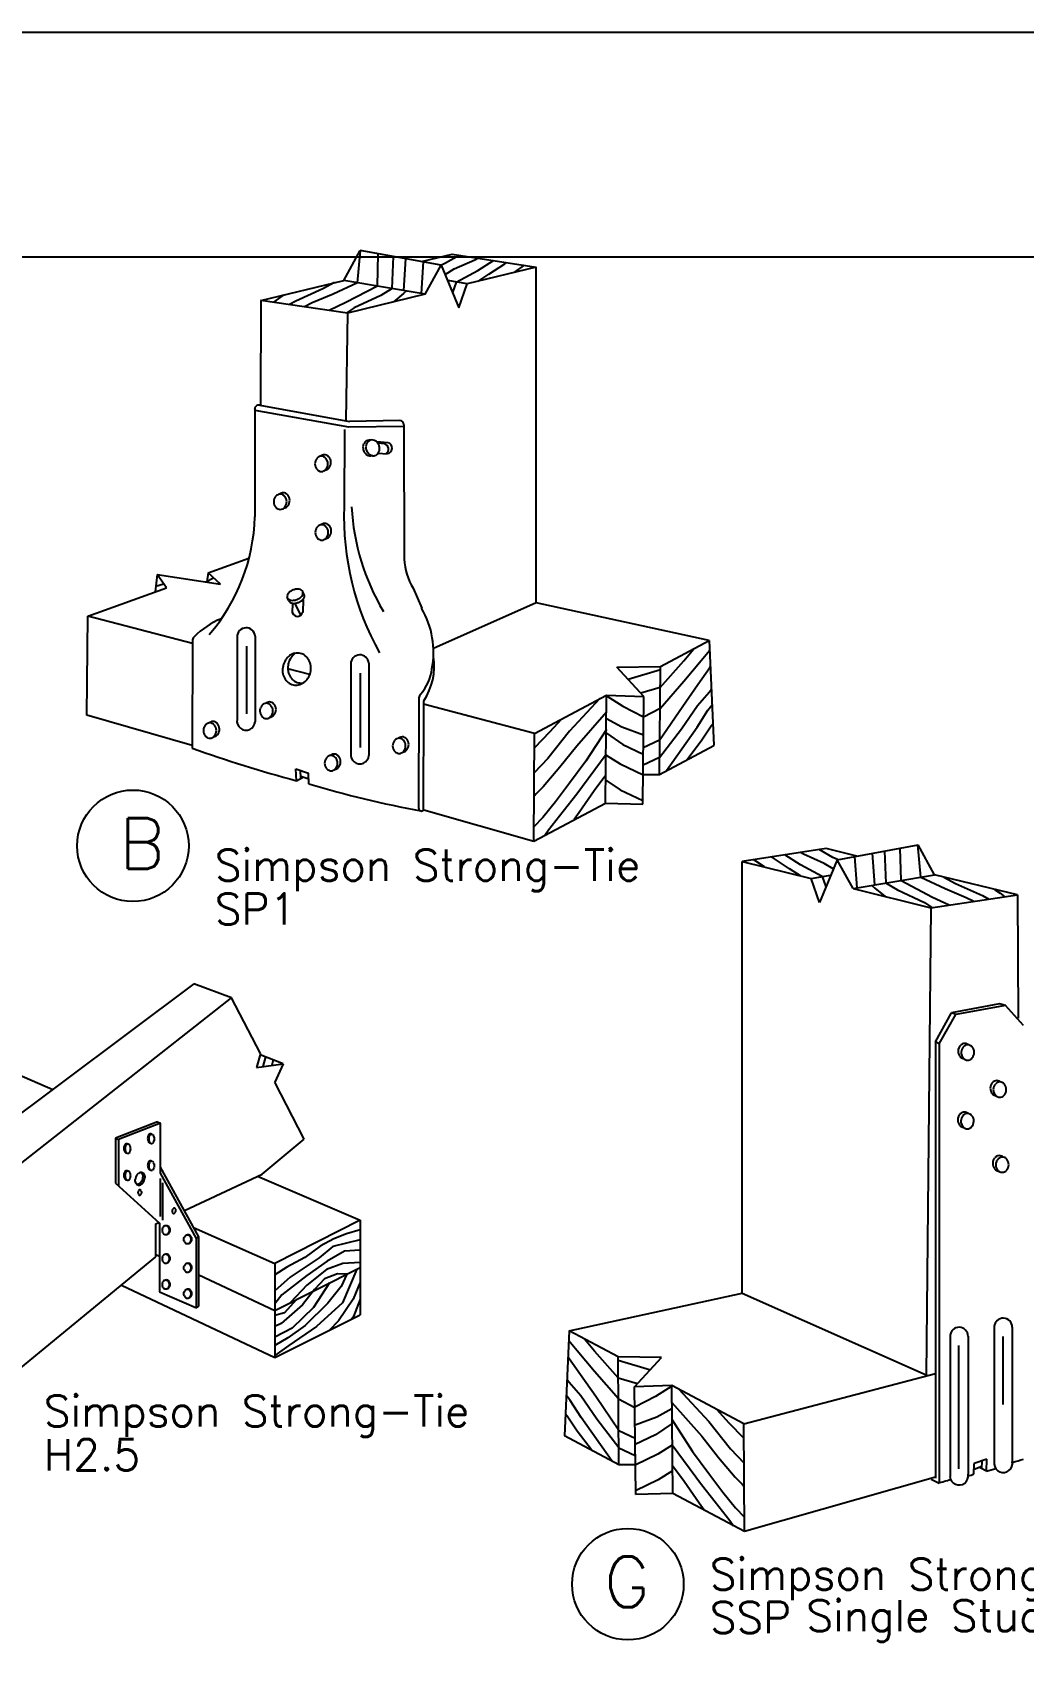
# Model space of a CAD drawing. Header units: inches. Extents: x 683 to 9753, y -6805 to 20230.
# Drawn here: x 6918.6 to 7077.4, y -5780.5 to -5521.4 of the extents above; entities that cross this region are included whole.
import ezdxf

# ---------------------------------------------------------------- set-up
doc = ezdxf.new("R2010")
doc.units = ezdxf.units.IN
doc.header["$LTSCALE"] = 48
doc.header["$MEASUREMENT"] = 0
doc.layers.get('Defpoints').update_dxf_attribs({"color": 251})
for name, color, linetype in [('Dim', 1, 'Continuous'), ('DPIS-BL', 9, 'Continuous'), ('DPIS-TEXT', 7, 'Continuous')]:
    doc.layers.add(name, color=color, linetype=linetype)
doc.styles.add('SIMPLEX', font='simplex.shx', dxfattribs={"oblique": 15, "height": 4})
doc.styles.get("Standard").update_dxf_attribs({"font": 'simplex.shx', "oblique": 15})

# ---------------------------------------------------------------- blocks, each defined once
blk = doc.blocks.new('A$C1BDB07E1')
at = {"color": 6}
for centre in [(-56.8, -44.35), (22.48, -162.56)]:
    blk.add_circle(centre, 8.93, dxfattribs=at)
at = {"layer": 'Dim', "color": 6}
for p, q in [((-23.04, 46.18), (-20.39, 50.96)), ((-7.41, 48.6), (-20.39, 50.96)), ((-10.57, 49.19), (-5.66, 50.37)), ((-5.66, 50.37), (7.8, 48.29)), ((-7.41, 48.6), (-4.58, 41.78)), ((7.8, 48.29), (-3.25, 45.61)), ((7.8, -5.46), (7.8, 48.29)), ((-36.29, 42.96), (-23.04, 46.18)), ((-9.98, 43.97), (-23.04, 46.18)), ((-3.25, 45.61), (-6.37, 46.14)), ((-4.58, 41.78), (-3.25, 45.61)), ((-36.29, 42.96), (-36.38, 26.15)), ((-22.43, 40.92), (-36.29, 42.96)), ((-9.98, 43.97), (-22.43, 40.92)), ((-22.43, 40.92), (-22.69, 23.72)), ((-44.76, -0.65), (-38.21, 1.7)), ((-52.91, -0.93), (-53.25, -3.7)), ((-52.91, -0.93), (-42.77, -2.44)), ((-51.43, -3.06), (-52.91, -0.93)), ((-44.76, -0.65), (-44.95, -2.11)), ((-42.77, -2.44), (-44.76, -0.65)), ((-64.02, -7.59), (-51.43, -3.06)), ((-64.17, -23.44), (-64.02, -7.59)), ((-47.28, -11.97), (-64.02, -7.59)), ((7.8, -5.46), (-8.65, -12.74)), ((35.49, -11.48), (7.8, -5.46)), ((27.68, -15.64), (35.49, -11.48)), ((35.49, -11.48), (36.23, -28.28)), ((20.72, -15.75), (27.68, -15.64)), ((25.02, -20.43), (20.72, -15.75)), ((27.53, -32.91), (27.68, -15.64)), ((7.54, -26.36), (19.08, -20.23)), ((18.92, -37.5), (19.08, -20.23)), ((19.08, -20.23), (25.02, -20.43)), ((24.85, -37.7), (25.02, -20.43)), ((7.54, -26.36), (-10.28, -21.69)), ((-47.3, -28.31), (-64.17, -23.44)), ((7.4, -43.63), (7.54, -26.36)), ((27.53, -32.91), (36.23, -28.28)), ((24.91, -32.95), (27.53, -32.91)), ((-10.2, -38.61), (7.4, -43.63)), ((7.4, -43.63), (18.92, -37.5)), ((18.92, -37.5), (24.85, -37.7)), ((54.23, -44.8), (40.78, -46.88)), ((55.99, -46.57), (53.16, -53.4)), ((59.14, -45.99), (54.23, -44.8)), ((55.99, -46.57), (68.97, -44.21)), ((71.61, -49), (68.97, -44.21)), ((40.78, -115.98), (40.78, -46.88)), ((40.78, -46.88), (51.82, -49.56)), ((51.82, -49.56), (54.95, -49.03)), ((58.56, -51.21), (71.61, -49)), ((84.87, -52.21), (71.61, -49)), ((53.16, -53.4), (51.82, -49.56)), ((58.56, -51.21), (71.01, -54.26)), ((71.01, -54.26), (70.24, -129.02)), ((71.01, -54.26), (84.87, -52.21)), ((84.87, -52.21), (84.98, -71.95)), ((-47.03, -66.47), (-83.71, -93.85)), ((-40.99, -68.68), (-47.03, -66.47)), ((-76.56, -96.65), (-40.99, -68.68)), ((-36.39, -77.62), (-40.99, -68.68)), ((-36.39, -77.62), (-37, -79.83)), ((-37, -79.83), (-32.76, -79.25)), ((-32.76, -79.25), (-36.44, -77.81)), ((-32.76, -79.25), (-34.05, -82.17)), ((-75.39, -80.88), (-69.62, -83.34)), ((-29.36, -91.32), (-34.05, -82.17)), ((-36.12, -96.92), (-29.36, -91.32)), ((-48.56, -102.74), (-36.12, -96.92)), ((-36.85, -97.26), (-20.4, -104.27)), ((-53.14, -104.88), (-52.65, -104.66)), ((-53.14, -110.16), (-53.14, -104.88)), ((-47.08, -105.46), (-34.08, -111.23)), ((-20.4, -104.27), (-34.08, -111.23)), ((-20.4, -104.27), (-20.4, -119.44)), ((-76.56, -129.42), (-53.14, -110.16)), ((-53.14, -109.77), (-52.53, -110.06)), ((-34.08, -111.23), (-34.08, -126.28)), ((-46.25, -113.01), (-34.08, -118.76)), ((-34.08, -118.76), (-20.4, -111.84)), ((-58.64, -114.69), (-34.08, -126.28)), ((13.08, -122), (40.78, -115.98)), ((40.78, -115.98), (70.24, -129.02)), ((-34.08, -126.28), (-20.4, -119.44)), ((13.08, -122), (12.35, -138.8)), ((20.9, -126.16), (13.08, -122)), ((27.85, -126.27), (20.9, -126.16)), ((21.04, -143.44), (20.9, -126.16)), ((23.56, -130.95), (27.85, -126.27)), ((41.03, -136.88), (71.73, -128.83)), ((29.5, -130.75), (23.56, -130.95)), ((23.73, -148.22), (23.56, -130.95)), ((29.66, -148.02), (29.5, -130.75)), ((41.03, -136.88), (29.5, -130.75)), ((41.18, -154.15), (41.03, -136.88)), ((21.04, -143.44), (12.35, -138.8)), ((23.67, -143.47), (21.04, -143.44)), ((71.73, -145.44), (41.18, -154.15)), ((29.66, -148.02), (23.73, -148.22)), ((41.18, -154.15), (29.66, -148.02))]:
    blk.add_line(p, q, dxfattribs=at)
at = {"layer": 'Dim', "color": 2}
for p, q in [((-20.83, 45.79), (-20.35, 50.96)), ((-17.65, 45.26), (-17.52, 50.45)), ((-15.28, 44.86), (-15.04, 49.99)), ((-13.43, 44.55), (-13.07, 49.64)), ((-6.75, 48.97), (-4.54, 50.21)), ((-5.33, 48), (-2.04, 49.48)), ((-2.04, 49.48), (-1.57, 49.75)), ((-1.55, 47.78), (0.93, 49.37)), ((-10.6, 44.08), (-10.26, 49.13)), ((-9.98, 43.97), (-7.41, 48.6)), ((-7.46, 48.62), (-6.75, 48.97)), ((-6.79, 47.14), (-5.33, 48)), ((-5.02, 45.9), (-1.55, 47.78)), ((-1.55, 46.01), (0.22, 47.16)), ((0.22, 47.16), (2.76, 48.82)), ((2.76, 48.82), (3.09, 49.02)), ((4.24, 47.44), (5.92, 48.59)), ((-26.4, 44.81), (-30.69, 42.87)), ((-24.5, 45.83), (-26.4, 44.81)), ((-20.83, 45.79), (-24.74, 43.97)), ((-17.65, 45.26), (-22.69, 42.62)), ((-15.28, 44.86), (-17.09, 43.77)), ((-13.47, 44.06), (-15.13, 42.71)), ((-13, 44.48), (-13.47, 44.06)), ((-5.02, 45.9), (-5.6, 44.24)), ((-33.54, 43.24), (-34.27, 42.67)), ((-32.64, 43.86), (-33.54, 43.24)), ((-30.69, 42.87), (-31.73, 42.29)), ((-28.08, 42.56), (-29.32, 41.94)), ((-24.74, 43.97), (-28.08, 42.56)), ((-22.69, 42.62), (-25.36, 41.36)), ((-21.39, 41.78), (-22.62, 40.95)), ((-17.09, 43.77), (-21.39, 41.78)), ((-53.13, -2.79), (-51.88, -2.41)), ((-45.15, -2.1), (-43.89, -1.44)), ((31.46, -14.73), (33.03, -12.8)), ((27.64, -19.02), (31.46, -14.73)), ((31.42, -17.98), (34.2, -14.66)), ((34.2, -14.66), (35.57, -13.09)), ((27.68, -16.19), (22.5, -17.71)), ((27.63, -22.34), (31.42, -17.98)), ((33.71, -18.51), (35.6, -15.79)), ((35.6, -15.79), (35.68, -15.7)), ((19.08, -20.34), (21.69, -21.98)), ((27.64, -19.02), (24.54, -19.92)), ((31.26, -21.98), (33.71, -18.51)), ((33.65, -21.91), (35.49, -19.73)), ((35.49, -19.73), (35.84, -19.31)), ((17.99, -20.79), (13.11, -25.98)), ((19.05, -22.95), (14.28, -28.37)), ((21.69, -21.98), (24.98, -23.69)), ((27.63, -22.34), (24.98, -23.77)), ((27.57, -27.46), (31.26, -21.98)), ((31.06, -25.61), (33.65, -21.91)), ((33.58, -25.34), (35.31, -22.64)), ((35.31, -22.64), (35.95, -21.81)), ((11.87, -24.06), (9.95, -26.16)), ((19.03, -25.72), (15.74, -30.81)), ((19.05, -23.97), (21.49, -25.28)), ((21.49, -25.28), (24.96, -26.58)), ((27.55, -30.23), (31.06, -25.61)), ((28.67, -32.31), (33.58, -25.34)), ((34.2, -27.56), (35.81, -25.16)), ((35.81, -25.16), (36.08, -24.84)), ((9.95, -26.16), (7.52, -28.66)), ((13.11, -25.98), (9.68, -30.36)), ((14.28, -28.37), (11.58, -31.78)), ((19.03, -26.34), (21.67, -28.15)), ((21.67, -28.15), (24.92, -29.66)), ((27.57, -27.46), (24.94, -28.66)), ((31.93, -30.56), (34.2, -27.56)), ((9.68, -30.36), (7.49, -32.66)), ((15.74, -30.81), (13.13, -34.32)), ((18.99, -29.74), (14.3, -36.07)), ((18.99, -29.81), (21.27, -31.22)), ((27.55, -30.23), (24.91, -31.45)), ((11.58, -31.78), (8.89, -34.9)), ((18.95, -33.02), (17.06, -35.56)), ((21.27, -31.22), (24.91, -32.99)), ((7.78, -36.04), (7.45, -36.4)), ((8.89, -34.9), (7.78, -36.04)), ((13.13, -34.32), (10.87, -37.3)), ((14.3, -36.07), (12.11, -38.85)), ((17.06, -35.56), (14.7, -38.99)), ((18.95, -33.86), (21.25, -35.36)), ((21.25, -35.36), (24.87, -37.1)), ((-10.33, -38.68), (-10.2, -38.61)), ((10.87, -37.3), (8.84, -39.83)), ((12.11, -38.85), (9.77, -41.86)), ((8.84, -39.83), (7.42, -41.29)), ((14.7, -38.99), (13.9, -40.16)), ((9.77, -41.86), (9.19, -42.68)), ((44.34, -47.74), (42.66, -46.59)), ((45.82, -46.35), (45.49, -46.15)), ((48.35, -48.01), (45.82, -46.35)), ((50.13, -47.39), (47.64, -45.8)), ((50.62, -45.69), (50.14, -45.42)), ((53.9, -47.17), (50.62, -45.69)), ((55.33, -46.2), (53.12, -44.96)), ((56.04, -46.55), (55.33, -46.2)), ((58.56, -51.21), (55.99, -46.57)), ((59.18, -51.1), (58.83, -46.04)), ((62.01, -50.62), (61.65, -45.53)), ((63.85, -50.31), (63.62, -45.18)), ((66.23, -49.91), (66.1, -44.73)), ((69.41, -49.38), (68.93, -44.21)), ((50.13, -49.16), (48.35, -48.01)), ((53.59, -49.27), (50.13, -47.39)), ((55.37, -48.03), (53.9, -47.17)), ((53.59, -49.27), (54.18, -50.93)), ((61.57, -50.7), (62.05, -51.12)), ((62.05, -51.12), (63.71, -52.47)), ((63.85, -50.31), (65.66, -51.41)), ((65.66, -51.41), (69.97, -53.4)), ((66.23, -49.91), (71.27, -52.56)), ((69.41, -49.38), (73.31, -51.21)), ((73.07, -49.35), (74.97, -50.37)), ((73.31, -51.21), (76.65, -52.61)), ((74.97, -50.37), (79.26, -52.3)), ((81.22, -51.32), (82.11, -51.94)), ((69.97, -53.4), (71.19, -54.22)), ((71.27, -52.56), (73.93, -53.82)), ((76.65, -52.61), (77.89, -53.23)), ((79.26, -52.3), (80.3, -52.89)), ((82.11, -51.94), (82.84, -52.5)), ((-35.56, -78.15), (-36, -79.69)), ((-34.35, -78.64), (-34.57, -79.49)), ((-20.4, -105.83), (-22.59, -106.49)), ((-26.82, -108.46), (-29.28, -110.26)), ((-24.78, -108.51), (-26.97, -110.33)), ((-24.63, -107.29), (-26.82, -108.46)), ((-20.4, -107.44), (-24.78, -108.51)), ((-22.59, -106.49), (-24.63, -107.29)), ((-29.28, -110.26), (-32.16, -111.79)), ((-26.97, -110.33), (-31.62, -113.42)), ((-25.68, -110.87), (-28.94, -113.16)), ((-23.2, -111.21), (-25.8, -112.18)), ((-22.93, -109.24), (-25.68, -110.87)), ((-20.4, -111.04), (-23.2, -111.21)), ((-20.4, -109.07), (-22.93, -109.24)), ((-32.16, -111.79), (-34.08, -113.03)), ((-31.62, -113.42), (-34.08, -115.59)), ((-28.94, -113.16), (-32.96, -116.25)), ((-25.8, -112.18), (-28.97, -114.67)), ((-26.09, -113.69), (-27.73, -115.4)), ((-24.05, -112.86), (-26.09, -113.69)), ((-22.52, -112.91), (-24.05, -112.86)), ((-22.52, -112.91), (-23.44, -114.93)), ((-20.96, -112.13), (-23.25, -117.54)), ((-32.96, -116.25), (-34.08, -117.68)), ((-28.97, -114.67), (-31.57, -117.49)), ((-27.73, -115.4), (-29.62, -117.83)), ((-27.73, -115.4), (-27.9, -115.64)), ((-25.29, -114.32), (-27.87, -118.27)), ((-23.44, -114.93), (-25.56, -117.59)), ((-20.4, -114.23), (-21.52, -116.95)), ((-32.54, -119.12), (-34.08, -119.56)), ((-29.62, -117.83), (-33.06, -120.82)), ((-30.67, -117.05), (-32.54, -119.12)), ((-27.87, -118.27), (-31.3, -121.6)), ((-25.56, -117.59), (-29.23, -121.14)), ((-23.25, -117.54), (-27.38, -121.31)), ((-21.52, -116.95), (-23.88, -120.41)), ((-20.4, -116.93), (-21.47, -119.73)), ((-33.06, -120.82), (-34.08, -121.31)), ((-31.3, -121.6), (-34.08, -123.04)), ((-29.23, -121.14), (-32.01, -123.11)), ((-27.38, -121.31), (-31.81, -124.35)), ((-23.88, -120.41), (-25.34, -121.9)), ((-21.47, -119.73), (-21.88, -120.17)), ((-32.01, -123.11), (-34.08, -124.33)), ((-31.81, -124.35), (-34.08, -125.96)), ((14.38, -125.18), (13.01, -123.61)), ((17.12, -125.25), (15.55, -123.32)), ((12.97, -126.31), (12.9, -126.22)), ((14.87, -129.03), (12.97, -126.31)), ((17.15, -128.5), (14.38, -125.18)), ((20.93, -129.54), (17.12, -125.25)), ((20.9, -126.71), (26.08, -128.23)), ((17.32, -132.5), (14.87, -129.03)), ((20.95, -132.87), (17.15, -128.5)), ((20.93, -129.54), (24.04, -130.44)), ((13.08, -130.25), (12.74, -129.83)), ((14.93, -132.43), (13.08, -130.25)), ((29.5, -130.86), (26.88, -132.5)), ((30.59, -131.31), (35.47, -136.5)), ((13.26, -133.16), (12.63, -132.34)), ((15, -135.86), (13.26, -133.16)), ((17.52, -136.13), (14.93, -132.43)), ((21.01, -137.98), (17.32, -132.5)), ((20.95, -132.87), (23.6, -134.29)), ((26.88, -132.5), (23.6, -134.22)), ((29.53, -134.49), (27.09, -135.8)), ((29.53, -133.47), (34.3, -138.89)), ((36.71, -134.58), (38.62, -136.68)), ((12.77, -135.68), (12.5, -135.37)), ((14.38, -138.09), (12.77, -135.68)), ((19.91, -142.83), (15, -135.86)), ((21.02, -140.75), (17.52, -136.13)), ((27.09, -135.8), (23.62, -137.1)), ((29.55, -136.86), (26.9, -138.67)), ((29.55, -136.24), (32.84, -141.34)), ((35.47, -136.5), (38.9, -140.88)), ((38.62, -136.68), (41.05, -139.18)), ((16.64, -141.08), (14.38, -138.09)), ((21.01, -137.98), (23.63, -139.18)), ((26.9, -138.67), (23.65, -140.19)), ((34.3, -138.89), (37, -142.3)), ((21.02, -140.75), (23.67, -141.98)), ((27.3, -141.74), (23.67, -143.51)), ((29.59, -140.33), (27.3, -141.74)), ((29.59, -140.26), (34.28, -146.59)), ((32.84, -141.34), (35.45, -144.84)), ((37, -142.3), (39.68, -145.43)), ((38.9, -140.88), (41.09, -143.18)), ((29.62, -144.39), (27.32, -145.88)), ((29.62, -143.55), (31.52, -146.08)), ((35.45, -144.84), (37.71, -147.82)), ((27.32, -145.88), (23.71, -147.62)), ((31.52, -146.08), (33.88, -149.52)), ((34.28, -146.59), (36.47, -149.37)), ((39.68, -145.43), (40.8, -146.56)), ((40.8, -146.56), (41.12, -146.92)), ((33.88, -149.52), (34.68, -150.68)), ((36.47, -149.37), (38.81, -152.38)), ((37.71, -147.82), (39.74, -150.36)), ((38.81, -152.38), (39.39, -153.2)), ((39.74, -150.36), (41.16, -151.82))]:
    blk.add_line(p, q, dxfattribs=at)
at = {"layer": 'Dim', "color": 1}
for p, q in [((-36.49, 26.18), (-22.12, 23.61)), ((-37.3, 25.51), (-37.3, 8.31)), ((-37.3, 25.4), (-22.25, 22.71)), ((-14.04, 23.74), (-22.09, 23.61)), ((-22.91, 22.3), (-22.96, 9.95)), ((-13.4, 22.77), (-22.2, 22.7)), ((-13.4, 23.04), (-13.38, 1.56)), ((-15.95, 20.18), (-17.72, 20.31)), ((-16.5, 20.03), (-17.56, 20.1)), ((-17.52, 18.5), (-16.06, 18.42)), ((-31.82, -5.07), (-32.07, -4.62)), ((-29.56, -4.91), (-29.61, -7.01)), ((-29.35, -4.16), (-29.59, -3.68)), ((-11.94, -3.1), (-10.55, -6.31)), ((-31.22, -7.08), (-31.18, -5.51)), ((-30.91, -5.51), (-29.9, -7.45)), ((-47.28, -11.54), (-47.3, -28.73)), ((-40.11, -10.9), (-40.11, -24.11)), ((-38.59, -12.36), (-38.59, -23.24)), ((-37.22, -10.79), (-37.22, -24.5)), ((-21.91, -15.24), (-21.91, -29.5)), ((-19.02, -15.13), (-19.02, -29.87)), ((-28.48, -16.9), (-31.98, -15.99)), ((-20.39, -16.7), (-20.39, -28.62)), ((-10.99, -20.68), (-11.04, -38.3)), ((-10.28, -21.39), (-10.33, -38.7)), ((-30.71, -32.02), (-28.68, -32.71)), ((-30.61, -33.94), (-30.71, -32.02)), ((-30.61, -33.94), (-29.65, -33.39)), ((-29.9, -33.54), (-29.96, -32.28)), ((-29.92, -33.21), (-28.64, -33.64)), ((-28.61, -34.43), (-28.68, -32.71)), ((82, -69.64), (74.33, -71.08)), ((82.95, -69.93), (75.01, -71.36)), ((82.95, -69.93), (82, -69.64)), ((85.87, -73.11), (82.95, -69.93)), ((71.73, -75.72), (74.33, -71.08)), ((72.32, -76.07), (75.02, -71.35)), ((75.01, -71.36), (74.32, -71.09)), ((71.73, -75.72), (71.73, -145.58)), ((72.32, -76.07), (71.73, -75.72)), ((72.32, -76.07), (72.32, -146.43)), ((-52.87, -88.52), (-59.59, -91.13)), ((-52.41, -88.74), (-59.13, -91.35)), ((-52.87, -88.52), (-52.41, -88.74)), ((-52.41, -96.75), (-52.41, -88.74)), ((-59.59, -91.13), (-59.59, -98.38)), ((-59.59, -91.13), (-59.13, -91.35)), ((-59.13, -91.35), (-59.13, -98.79)), ((-46.25, -106.95), (-52.41, -95.78)), ((-59.59, -98.38), (-52.53, -104.76)), ((-46.64, -107.24), (-52.41, -96.75)), ((-52.41, -103.69), (-52.41, -97.6)), ((-52.02, -104.3), (-52.02, -98.28)), ((-52.53, -104.76), (-52.53, -115.76)), ((-46.64, -107.24), (-46.25, -106.95)), ((-46.64, -118.34), (-46.64, -107.24)), ((-46.25, -118.03), (-46.25, -106.95)), ((-52.53, -115.76), (-46.64, -118.34)), ((-46.64, -118.34), (-46.25, -118.03)), ((81.16, -121.32), (81.16, -143.36)), ((84.04, -121.43), (84.04, -142.98)), ((74.09, -122.77), (74.09, -145.34)), ((75.46, -124.34), (75.46, -144.1)), ((76.97, -122.88), (76.97, -144.97)), ((82.53, -122.89), (82.53, -133.77)), ((77.89, -144.96), (77.96, -143.25)), ((79.2, -143.74), (77.93, -144.18)), ((79.99, -142.55), (77.96, -143.25)), ((79.9, -144.47), (78.93, -143.92)), ((79.19, -144.07), (79.24, -142.81)), ((79.9, -144.47), (79.99, -142.55)), ((72.32, -146.43), (71.06, -145.78))]:
    blk.add_line(p, q, dxfattribs=at)
for centre, radius, start, end in [((-36.62, 25.51), 0.694, 79.887, 180.015), ((-14.09, 23.04), 0.694, 0.055, 85.884), ((-26.05, 17.2), 1.06, 116.716, 129.671), ((-26.12, 17.37), 0.895, 90.721, 116.716), ((-26.12, 17.37), 0.895, 64.726, 90.721), ((-26.21, 17.2), 1.06, 41.067, 64.726), ((-18.67, 19.48), 1.3, 156.321, 177.214), ((-18.44, 19.47), 1.52, 177.214, 196.48), ((-18.44, 19.47), 1.52, 196.48, 215.745), ((-18.82, 19.54), 1.11, 132.625, 156.321), ((-18.62, 19.34), 1.3, 215.745, 236.638), ((-18.97, 19.68), 0.913, 106.48, 132.625), ((-18.2, 19.5), 1.3, 156.321, 177.214), ((-17.96, 19.48), 1.52, 177.214, 196.48), ((-17.96, 19.48), 1.52, 196.48, 215.745), ((-18.36, 19.57), 1.11, 132.625, 156.321), ((-18.73, 19.19), 1.11, 236.638, 260.334), ((-18.97, 19.68), 0.913, 80.334, 106.48), ((-18.14, 19.36), 1.3, 215.745, 236.638), ((-18.49, 19.72), 0.913, 106.48, 132.625), ((-18.25, 19.21), 1.11, 236.638, 260.334), ((-18.98, 19.5), 1.11, 78.285, 80.334), ((-18.49, 19.72), 0.913, 80.334, 106.48), ((-18.53, 19.52), 1.11, 56.638, 80.334), ((-18.29, 19.01), 0.913, 286.48, 312.625), ((-18.62, 19.37), 1.3, 35.745, 56.638), ((-18.42, 19.15), 1.11, 312.625, 336.321), ((-18.8, 19.25), 1.52, 16.48, 35.745), ((-18.58, 19.23), 1.3, 336.321, 357.214), ((-18.8, 19.25), 1.52, 357.214, 16.48), ((-16.76, 19.17), 0.895, 305.072, 74.056), ((-16.19, 19.32), 0.895, 278.694, 74.056), ((-26.21, 16.82), 1.44, 161.336, 180.721), ((-26.21, 16.82), 1.44, 180.721, 200.105), ((-26.41, 16.89), 1.22, 140.375, 161.336), ((-26.41, 16.74), 1.22, 200.105, 221.067), ((-26.54, 16.98), 1.06, 116.716, 140.375), ((-26.54, 16.64), 1.06, 221.067, 244.726), ((-26.62, 17.15), 0.895, 90.721, 116.716), ((-26.62, 16.47), 0.895, 244.726, 270.721), ((-26.62, 17.15), 0.895, 64.726, 90.721), ((-26.62, 16.47), 0.895, 270.721, 296.716), ((-26.71, 16.98), 1.06, 41.067, 64.726), ((-26.69, 16.64), 1.06, 296.716, 320.375), ((-26.12, 16.71), 0.895, 276.98, 296.716), ((-26.82, 16.87), 1.22, 20.105, 41.067), ((-26.82, 16.74), 1.22, 320.375, 341.336), ((-26.2, 16.85), 1.06, 296.716, 320.375), ((-27.02, 16.82), 1.44, 0.721, 20.105), ((-27.02, 16.82), 1.44, 341.336, 0.721), ((-26.32, 17.11), 1.22, 20.105, 41.067), ((-26.32, 16.96), 1.22, 320.375, 341.336), ((-26.52, 17.04), 1.44, 0.721, 20.105), ((-26.52, 17.04), 1.44, 341.336, 0.721), ((-18.75, 18.99), 0.913, 260.334, 286.48), ((-18.75, 18.99), 0.913, 286.48, 287.641), ((-18.29, 19.01), 0.913, 260.334, 286.48), ((-32.8, 10.74), 1.44, 161.336, 180.721), ((-32.8, 10.74), 1.44, 180.721, 200.105), ((-33.01, 10.81), 1.22, 140.375, 161.336), ((-33.13, 10.92), 1.06, 116.716, 140.375), ((-33.21, 11.07), 0.895, 90.721, 116.716), ((-32.64, 11.14), 1.06, 116.716, 129.671), ((-33.21, 11.07), 0.895, 64.726, 90.721), ((-32.71, 11.29), 0.895, 90.721, 116.716), ((-33.3, 10.9), 1.06, 41.067, 64.726), ((-32.71, 11.29), 0.895, 64.726, 90.721), ((-33.41, 10.81), 1.22, 20.105, 41.067), ((-32.8, 11.12), 1.06, 41.067, 64.726), ((-33.61, 10.74), 1.44, 0.721, 20.105), ((-33.61, 10.74), 1.44, 341.336, 0.721), ((-32.91, 11.03), 1.22, 20.105, 41.067), ((-32.91, 10.88), 1.22, 320.375, 341.336), ((-33.12, 10.96), 1.44, 0.721, 20.105), ((-33.12, 10.96), 1.44, 341.336, 0.721), ((-67.18, 9.08), 29.91, 319.124, 358.528), ((-33.01, 10.67), 1.22, 200.105, 221.067), ((-33.13, 10.56), 1.06, 221.067, 244.726), ((-33.21, 10.41), 0.895, 244.726, 270.721), ((-33.21, 10.41), 0.895, 270.721, 296.716), ((-33.28, 10.56), 1.06, 296.716, 320.375), ((-32.71, 10.63), 0.895, 276.98, 296.716), ((-33.41, 10.67), 1.22, 320.375, 341.336), ((-32.79, 10.77), 1.06, 296.716, 320.375), ((22.04, 8.47), 45.04, 178.137, 209.156), ((15.27, 12.07), 37.12, 183.348, 210.586), ((-26.16, 5.83), 1.44, 161.336, 180.721), ((-26.16, 5.83), 1.44, 180.721, 200.105), ((-26.36, 5.9), 1.22, 140.375, 161.336), ((-26.36, 5.75), 1.22, 200.105, 221.067), ((-26.49, 5.99), 1.06, 116.716, 140.375), ((-26.56, 6.16), 0.895, 90.721, 116.716), ((-26, 6.21), 1.06, 116.716, 129.671), ((-26.56, 6.16), 0.895, 64.726, 90.721), ((-26.07, 6.37), 0.895, 90.721, 116.716), ((-26.63, 5.99), 1.06, 41.067, 64.726), ((-26.07, 6.37), 0.895, 64.726, 90.721), ((-26.76, 5.88), 1.22, 20.105, 41.067), ((-26.76, 5.75), 1.22, 320.375, 341.336), ((-26.16, 6.21), 1.06, 41.067, 64.726), ((-26.14, 5.86), 1.06, 296.716, 320.375), ((-26.96, 5.81), 1.44, 0.721, 20.105), ((-26.96, 5.81), 1.44, 341.336, 0.721), ((-26.27, 6.1), 1.22, 20.105, 41.067), ((-26.27, 5.97), 1.22, 320.375, 341.336), ((-26.47, 6.05), 1.44, 0.721, 20.105), ((-26.47, 6.05), 1.44, 341.336, 0.721), ((-26.49, 5.64), 1.06, 221.067, 244.726), ((-26.56, 5.48), 0.895, 244.726, 270.721), ((-26.56, 5.48), 0.895, 270.721, 296.716), ((-26.63, 5.64), 1.06, 296.716, 320.375), ((-26.07, 5.7), 0.895, 276.98, 296.716), ((-2.72, 2.3), 10.68, 184.039, 210.387), ((-31.58, -4.43), 0.529, 166.923, 200.45), ((-31.14, -4.52), 0.986, 142.462, 166.923), ((-31.58, -4.43), 0.529, 200.45, 233.977), ((-30.76, -4.82), 1.46, 124.968, 142.462), ((-31.31, -4.07), 0.986, 233.977, 258.437), ((-31.33, -4.89), 0.529, 200.45, 233.977), ((-30.39, -5.35), 2.1, 110.45, 124.968), ((-31.22, -3.59), 1.46, 258.437, 275.932), ((-30.39, -5.35), 2.1, 95.932, 110.45), ((-31.29, -2.95), 2.1, 275.932, 290.45), ((-30.45, -4.71), 1.46, 78.437, 95.932), ((-31.29, -2.95), 2.1, 290.45, 304.968), ((-31.03, -3.41), 2.1, 290.45, 304.968), ((-30.36, -4.23), 0.986, 53.977, 78.437), ((-30.91, -3.48), 1.46, 304.968, 322.462), ((-30.67, -3.96), 1.46, 304.968, 322.462), ((-30.1, -3.87), 0.529, 20.45, 53.977), ((-30.54, -3.78), 0.986, 322.462, 346.923), ((-30.1, -3.87), 0.529, 346.923, 20.45), ((-30.29, -4.23), 0.986, 322.462, 346.923), ((-29.85, -4.34), 0.529, 346.923, 20.45), ((-31.07, -4.52), 0.986, 233.977, 258.437), ((-30.96, -4.07), 1.46, 258.437, 275.932), ((-30.43, -6.77), 0.84, 200.743, 344.781), ((-31.03, -3.41), 2.1, 275.932, 290.45), ((-22.45, -13.34), 13.8, 348.729, 30.543), ((-37.83, -19.99), 12.93, 111.821, 135.272), ((-38.67, -10.88), 1.44, 3.835, 180.624), ((-29.88, -16.21), 2.96, 166.831, 186.694), ((-29.88, -16.21), 2.96, 146.968, 166.831), ((-30.19, -16.01), 2.59, 125.738, 146.968), ((-29.03, -15.88), 2.96, 166.831, 186.694), ((-29.03, -15.88), 2.96, 146.968, 166.831), ((-30.36, -15.77), 2.3, 102.236, 125.738), ((-29.34, -15.68), 2.59, 125.738, 146.968), ((-30.43, -15.46), 1.97, 76.831, 102.236), ((-29.5, -15.44), 2.3, 122.902, 125.738), ((-30.43, -15.46), 1.97, 51.427, 76.831), ((-30.63, -15.72), 2.3, 27.925, 51.427), ((-30.89, -15.84), 2.59, 6.694, 27.925), ((-20.46, -15.22), 1.44, 3.835, 180.624), ((-18.53, -15.62), 9.99, 326.475, 8.894), ((-30.25, -16.25), 2.59, 186.694, 207.925), ((-30.5, -16.39), 2.3, 207.925, 231.427), ((-29.39, -15.92), 2.59, 186.694, 207.925), ((-29.65, -16.06), 2.3, 207.925, 231.427), ((-29.85, -16.32), 1.97, 231.427, 256.831), ((-30.94, -16.1), 2.59, 305.738, 326.968), ((-31.25, -15.9), 2.96, 326.968, 346.831), ((-31.25, -15.9), 2.96, 346.831, 6.694), ((-16.03, -15.24), 7.16, 317.55, 353.557), ((-30.71, -16.65), 1.97, 231.427, 256.831), ((-30.71, -16.65), 1.97, 256.831, 282.236), ((-29.85, -16.32), 1.97, 256.831, 279.223), ((-30.78, -16.32), 2.3, 282.236, 305.738), ((-10.07, -20.68), 0.913, 137.55, 179.82), ((-35.03, -22.75), 1.44, 161.336, 180.721), ((-35.03, -22.75), 1.44, 180.721, 200.105), ((-35.21, -22.67), 1.22, 140.375, 161.336), ((-35.21, -22.82), 1.22, 200.105, 221.067), ((-35.34, -22.58), 1.06, 116.716, 140.375), ((-35.43, -22.42), 0.895, 90.721, 116.716), ((-34.85, -22.36), 1.06, 116.716, 129.671), ((-35.43, -22.42), 0.895, 64.726, 90.721), ((-34.94, -22.2), 0.895, 90.721, 116.716), ((-35.51, -22.58), 1.06, 41.067, 64.726), ((-34.94, -22.2), 0.895, 64.726, 90.721), ((-35.63, -22.69), 1.22, 20.105, 41.067), ((-35.63, -22.82), 1.22, 320.375, 341.336), ((-35.01, -22.36), 1.06, 41.067, 64.726), ((-35.82, -22.75), 1.44, 0.721, 20.105), ((-35.82, -22.75), 1.44, 341.336, 0.721), ((-35.14, -22.47), 1.22, 20.105, 41.067), ((-35.14, -22.6), 1.22, 320.375, 341.336), ((-35.32, -22.53), 1.44, 0.721, 20.105), ((-35.32, -22.53), 1.44, 341.336, 0.721), ((-44.27, -25.83), 1.22, 140.375, 161.336), ((-44.4, -25.72), 1.06, 116.716, 140.375), ((-44.47, -25.56), 0.895, 90.721, 116.716), ((-43.91, -25.5), 1.06, 116.716, 129.671), ((-44.47, -25.56), 0.895, 64.726, 90.721), ((-43.98, -25.34), 0.895, 90.721, 116.716), ((-44.54, -25.72), 1.06, 41.067, 64.726), ((-43.98, -25.34), 0.895, 64.726, 90.721), ((-44.67, -25.83), 1.22, 20.105, 41.067), ((-44.05, -25.5), 1.06, 41.067, 64.726), ((-44.87, -25.9), 1.44, 0.721, 20.105), ((-44.87, -25.9), 1.44, 341.336, 0.721), ((-44.18, -25.61), 1.22, 20.105, 41.067), ((-44.38, -25.68), 1.44, 0.721, 20.105), ((-44.38, -25.68), 1.44, 341.336, 0.721), ((-38.68, -24.37), 1.46, 169.772, 355.648), ((-35.34, -22.93), 1.06, 221.067, 244.726), ((-35.42, -23.09), 0.895, 244.726, 270.721), ((-35.42, -23.09), 0.895, 270.721, 296.716), ((-35.51, -22.93), 1.06, 296.716, 320.375), ((-34.92, -22.87), 0.895, 276.98, 296.716), ((-35.01, -22.71), 1.06, 296.716, 320.375), ((-44.27, -25.96), 1.22, 200.105, 221.067), ((-44.4, -26.07), 1.06, 221.067, 244.726), ((-44.47, -26.23), 0.895, 244.726, 270.721), ((-44.47, -26.23), 0.895, 270.721, 296.716), ((-44.54, -26.07), 1.06, 296.716, 320.375), ((-43.98, -26.01), 0.895, 276.98, 296.716), ((-44.67, -25.98), 1.22, 320.375, 341.336), ((-44.05, -25.85), 1.06, 296.716, 320.375), ((-44.18, -25.76), 1.22, 320.375, 341.336), ((-13.76, -28.35), 1.44, 161.336, 180.721), ((-13.76, -28.35), 1.44, 180.721, 200.105), ((-13.96, -28.28), 1.22, 140.375, 161.336), ((-14.09, -28.17), 1.06, 116.716, 140.375), ((-14.16, -28.02), 0.895, 90.721, 116.716), ((-13.6, -27.95), 1.06, 116.716, 129.671), ((-14.16, -28.02), 0.895, 64.726, 90.721), ((-13.67, -27.8), 0.895, 90.721, 116.716), ((-14.24, -28.19), 1.06, 41.067, 64.726), ((-13.67, -27.8), 0.895, 64.726, 90.721), ((-14.37, -28.28), 1.22, 20.105, 41.067), ((-13.74, -27.95), 1.06, 41.067, 64.726), ((-14.57, -28.35), 1.44, 0.721, 20.105), ((-14.57, -28.35), 1.44, 341.336, 0.721), ((-13.87, -28.06), 1.22, 20.105, 41.067), ((-14.07, -28.13), 1.44, 0.721, 20.105), ((-14.07, -28.13), 1.44, 341.336, 0.721), ((27.5, 181.66), 223.28, 250.428, 254.915), ((-24.66, -31.11), 1.44, 161.336, 180.721), ((-24.86, -31.05), 1.22, 140.375, 161.336), ((-24.99, -30.94), 1.06, 116.716, 140.375), ((-25.06, -30.78), 0.895, 90.721, 116.716), ((-24.5, -30.72), 1.06, 116.716, 129.671), ((-25.06, -30.78), 0.895, 64.726, 90.721), ((-24.57, -30.56), 0.895, 90.721, 116.716), ((-25.16, -30.94), 1.06, 41.067, 64.726), ((-24.57, -30.56), 0.895, 64.726, 90.721), ((-25.26, -31.05), 1.22, 20.105, 41.067), ((-24.66, -30.72), 1.06, 41.067, 64.726), ((-25.47, -31.13), 1.44, 0.721, 20.105), ((-24.77, -30.83), 1.22, 20.105, 41.067), ((-24.97, -30.91), 1.44, 0.721, 20.105), ((-24.97, -30.91), 1.44, 341.336, 0.721), ((-20.46, -29.76), 1.46, 169.772, 355.648), ((-13.96, -28.42), 1.22, 200.105, 221.067), ((-14.09, -28.51), 1.06, 221.067, 244.726), ((-14.16, -28.68), 0.895, 244.726, 270.721), ((-14.16, -28.68), 0.895, 270.721, 296.716), ((-14.24, -28.53), 1.06, 296.716, 320.375), ((-13.67, -28.46), 0.895, 276.98, 296.716), ((-14.37, -28.42), 1.22, 320.375, 341.336), ((-13.74, -28.3), 1.06, 296.716, 320.375), ((-13.87, -28.2), 1.22, 320.375, 341.336), ((-24.66, -31.11), 1.44, 180.721, 200.105), ((-24.86, -31.18), 1.22, 200.105, 221.067), ((-24.99, -31.29), 1.06, 221.067, 244.726), ((-25.06, -31.45), 0.895, 244.726, 270.721), ((-25.06, -31.45), 0.895, 270.721, 296.716), ((-25.14, -31.29), 1.06, 296.716, 320.375), ((-24.57, -31.23), 0.895, 276.98, 296.716), ((-25.26, -31.18), 1.22, 320.375, 341.336), ((-24.64, -31.07), 1.06, 296.716, 320.375), ((-25.47, -31.13), 1.44, 341.336, 0.721), ((-24.77, -30.96), 1.22, 320.375, 341.336), ((76.82, -77.21), 1.44, 159.895, 179.279), ((76.82, -77.21), 1.44, 179.279, 198.664), ((76.62, -77.28), 1.22, 198.664, 219.625), ((76.62, -77.14), 1.22, 138.933, 159.895), ((76.51, -77.05), 1.06, 115.274, 138.933), ((77.31, -77.43), 1.44, 159.895, 179.279), ((77.31, -77.43), 1.44, 179.279, 198.664), ((77.11, -77.38), 1.22, 138.933, 159.895), ((76.42, -76.88), 0.895, 89.279, 115.274), ((77, -77.27), 1.06, 115.274, 138.933), ((76.42, -76.88), 0.895, 63.284, 89.279), ((76.91, -77.1), 0.895, 89.279, 115.274), ((76.35, -77.05), 1.06, 50.329, 63.284), ((76.91, -77.1), 0.895, 63.284, 89.279), ((76.84, -77.27), 1.06, 39.625, 63.284), ((76.71, -77.36), 1.22, 18.664, 39.625), ((76.51, -77.43), 1.44, 339.895, 359.279), ((76.51, -77.43), 1.44, 359.279, 18.664), ((76.49, -77.39), 1.06, 219.625, 243.284), ((77.11, -77.5), 1.22, 198.664, 219.625), ((76.42, -77.54), 0.895, 243.284, 263.02), ((76.98, -77.61), 1.06, 219.625, 243.284), ((76.91, -77.78), 0.895, 243.284, 269.279), ((76.91, -77.78), 0.895, 269.279, 295.274), ((76.84, -77.61), 1.06, 295.274, 318.933), ((76.71, -77.5), 1.22, 318.933, 339.895), ((81.96, -83.16), 1.44, 159.895, 179.279), ((81.76, -83.09), 1.22, 138.933, 159.895), ((81.65, -82.99), 1.06, 115.274, 138.933), ((82.45, -83.38), 1.44, 159.895, 179.279), ((82.25, -83.31), 1.22, 138.933, 159.895), ((81.55, -82.83), 0.895, 89.279, 115.274), ((82.14, -83.21), 1.06, 115.274, 138.933), ((81.55, -82.83), 0.895, 63.284, 89.279), ((82.05, -83.05), 0.895, 89.279, 115.274), ((81.48, -82.98), 1.06, 50.329, 63.284), ((82.05, -83.05), 0.895, 63.284, 89.279), ((81.97, -83.2), 1.06, 39.625, 63.284), ((81.85, -83.31), 1.22, 18.664, 39.625), ((81.96, -83.16), 1.44, 179.279, 198.664), ((81.76, -83.23), 1.22, 198.664, 219.625), ((81.63, -83.34), 1.06, 219.625, 243.284), ((82.45, -83.38), 1.44, 179.279, 198.664), ((82.25, -83.45), 1.22, 198.664, 219.625), ((81.55, -83.49), 0.895, 243.284, 263.02), ((82.12, -83.56), 1.06, 219.625, 243.284), ((82.05, -83.71), 0.895, 243.284, 269.279), ((82.05, -83.71), 0.895, 269.279, 295.274), ((81.97, -83.56), 1.06, 295.274, 318.933), ((81.85, -83.45), 1.22, 318.933, 339.895), ((81.65, -83.38), 1.44, 339.895, 359.279), ((81.65, -83.38), 1.44, 359.279, 18.664), ((76.77, -88.2), 1.44, 159.895, 179.279), ((76.56, -88.15), 1.22, 138.933, 159.895), ((76.45, -88.04), 1.06, 115.274, 138.933), ((77.26, -88.44), 1.44, 159.895, 179.279), ((77.06, -88.37), 1.22, 138.933, 159.895), ((76.36, -87.87), 0.895, 89.279, 115.274), ((76.93, -88.26), 1.06, 115.274, 138.933), ((76.36, -87.87), 0.895, 63.284, 89.279), ((76.86, -88.09), 0.895, 89.279, 115.274), ((76.29, -88.04), 1.06, 50.329, 63.284), ((76.86, -88.09), 0.895, 63.284, 89.279), ((76.78, -88.26), 1.06, 39.625, 63.284), ((76.66, -88.35), 1.22, 18.664, 39.625), ((76.45, -88.42), 1.44, 359.279, 18.664), ((-53.65, -91.1), 0.779, 147.063, 164.964), ((-53.87, -90.98), 0.56, 122.593, 147.063), ((-53.99, -90.79), 0.316, 89.968, 122.593), ((-53.67, -91.05), 0.56, 122.593, 147.063), ((-53.99, -90.79), 0.316, 57.343, 89.968), ((-53.82, -90.86), 0.316, 89.968, 122.593), ((-53.82, -90.86), 0.316, 57.343, 89.968), ((-54.11, -90.98), 0.56, 52.921, 57.343), ((-53.94, -91.05), 0.56, 32.873, 57.343), ((76.77, -88.2), 1.44, 179.279, 198.664), ((76.56, -88.28), 1.22, 198.664, 219.625), ((76.44, -88.38), 1.06, 219.625, 243.284), ((77.26, -88.44), 1.44, 179.279, 198.664), ((77.06, -88.49), 1.22, 198.664, 219.625), ((76.36, -88.55), 0.895, 243.284, 263.02), ((76.93, -88.6), 1.06, 219.625, 243.284), ((76.86, -88.77), 0.895, 243.284, 269.279), ((76.86, -88.77), 0.895, 269.279, 295.274), ((76.78, -88.6), 1.06, 295.274, 318.933), ((76.66, -88.49), 1.22, 318.933, 339.895), ((76.45, -88.42), 1.44, 339.895, 359.279), ((-57.16, -92.78), 1.12, 164.964, 179.968), ((-57.16, -92.78), 1.12, 179.968, 194.972), ((-57.47, -92.68), 0.779, 147.063, 164.964), ((-57.47, -92.85), 0.779, 194.972, 212.873), ((-57.67, -92.56), 0.56, 122.593, 147.063), ((-56.96, -92.85), 1.12, 164.964, 179.968), ((-56.96, -92.85), 1.12, 179.968, 194.972), ((-57.3, -92.76), 0.779, 147.063, 164.964), ((-57.3, -92.93), 0.779, 194.972, 212.873), ((-57.81, -92.37), 0.316, 89.968, 122.593), ((-57.5, -92.64), 0.56, 122.593, 147.063), ((-57.81, -92.37), 0.316, 57.343, 89.968), ((-57.62, -92.44), 0.316, 89.968, 122.593), ((-57.93, -92.56), 0.56, 52.921, 57.343), ((-57.62, -92.44), 0.316, 57.343, 89.968), ((-57.74, -92.64), 0.56, 32.873, 57.343), ((-57.96, -92.93), 0.779, 327.063, 344.964), ((-57.96, -92.76), 0.779, 14.972, 32.873), ((-58.28, -92.85), 1.12, 359.968, 14.972), ((-58.28, -92.85), 1.12, 344.964, 359.968), ((-53.33, -91.2), 1.12, 164.964, 179.968), ((-53.33, -91.2), 1.12, 179.968, 194.972), ((-53.65, -91.27), 0.779, 194.972, 212.873), ((-53.87, -91.42), 0.56, 212.873, 237.343), ((-53.16, -91.27), 1.12, 164.964, 179.968), ((-53.16, -91.27), 1.12, 179.968, 194.972), ((-53.48, -91.17), 0.779, 147.063, 164.964), ((-53.48, -91.35), 0.779, 194.972, 212.873), ((-53.99, -91.61), 0.316, 237.343, 266.081), ((-53.67, -91.49), 0.56, 212.873, 237.343), ((-53.82, -91.69), 0.316, 237.343, 269.968), ((-53.82, -91.69), 0.316, 269.968, 302.593), ((-53.94, -91.49), 0.56, 302.593, 327.063), ((-54.14, -91.17), 0.779, 14.972, 32.873), ((-54.14, -91.35), 0.779, 327.063, 344.964), ((-54.45, -91.27), 1.12, 359.968, 14.972), ((-54.45, -91.27), 1.12, 344.964, 359.968), ((-57.67, -93), 0.56, 212.873, 237.343), ((-57.81, -93.2), 0.316, 237.343, 266.081), ((-57.5, -93.07), 0.56, 212.873, 237.343), ((-57.62, -93.27), 0.316, 237.343, 269.968), ((-57.62, -93.27), 0.316, 269.968, 302.593), ((-57.74, -93.07), 0.56, 302.593, 327.063), ((-53.33, -95.51), 1.12, 164.964, 179.968), ((-53.33, -95.51), 1.12, 179.968, 194.972), ((-53.65, -95.43), 0.779, 147.063, 164.964), ((-53.65, -95.61), 0.779, 194.972, 212.873), ((-53.87, -95.29), 0.56, 122.593, 147.063), ((-53.16, -95.58), 1.12, 164.964, 179.968), ((-53.16, -95.58), 1.12, 179.968, 194.972), ((-53.48, -95.51), 0.779, 147.063, 164.964), ((-53.99, -95.09), 0.316, 89.968, 122.593), ((-53.67, -95.36), 0.56, 122.593, 147.063), ((-53.99, -95.09), 0.316, 57.343, 89.968), ((-53.82, -95.17), 0.316, 89.968, 122.593), ((-53.82, -95.17), 0.316, 57.343, 89.968), ((-54.11, -95.29), 0.56, 52.921, 57.343), ((-53.94, -95.36), 0.56, 32.873, 57.343), ((-54.14, -95.51), 0.779, 14.972, 32.873), ((-54.45, -95.58), 1.12, 359.968, 14.972), ((-54.45, -95.58), 1.12, 344.964, 359.968), ((82.35, -95.18), 1.44, 159.895, 179.279), ((82.35, -95.18), 1.44, 179.279, 198.664), ((82.15, -95.26), 1.22, 198.664, 219.625), ((82.15, -95.11), 1.22, 138.933, 159.895), ((82.04, -95.02), 1.06, 115.274, 138.933), ((82.85, -95.4), 1.44, 159.895, 179.279), ((82.85, -95.4), 1.44, 179.279, 198.664), ((82.65, -95.33), 1.22, 138.933, 159.895), ((81.95, -94.85), 0.895, 89.279, 115.274), ((82.54, -95.24), 1.06, 115.274, 138.933), ((81.95, -94.85), 0.895, 63.284, 89.279), ((82.44, -95.07), 0.895, 89.279, 115.274), ((81.88, -95), 1.06, 50.329, 63.284), ((82.44, -95.07), 0.895, 63.284, 89.279), ((82.37, -95.22), 1.06, 39.625, 63.284), ((82.24, -95.33), 1.22, 18.664, 39.625), ((82.04, -95.4), 1.44, 339.895, 359.279), ((82.04, -95.4), 1.44, 359.279, 18.664), ((-57.16, -97.09), 1.12, 164.964, 179.968), ((-57.16, -97.09), 1.12, 179.968, 194.972), ((-57.47, -97.02), 0.779, 147.063, 164.964), ((-57.47, -97.19), 0.779, 194.972, 212.873), ((-57.67, -96.87), 0.56, 122.593, 147.063), ((-57.67, -97.31), 0.56, 212.873, 237.343), ((-56.96, -97.16), 1.12, 164.964, 179.968), ((-56.96, -97.16), 1.12, 179.968, 194.972), ((-57.3, -97.09), 0.779, 147.063, 164.964), ((-57.3, -97.26), 0.779, 194.972, 212.873), ((-57.81, -96.68), 0.316, 89.968, 122.593), ((-57.81, -97.5), 0.316, 237.343, 266.081), ((-57.5, -96.94), 0.56, 122.593, 147.063), ((-57.5, -97.38), 0.56, 212.873, 237.343), ((-57.81, -96.68), 0.316, 57.343, 89.968), ((-57.62, -96.75), 0.316, 89.968, 122.593), ((-57.62, -97.58), 0.316, 237.343, 269.968), ((-57.93, -96.87), 0.56, 52.921, 57.343), ((-57.62, -96.75), 0.316, 57.343, 89.968), ((-57.62, -97.58), 0.316, 269.968, 302.593), ((-57.74, -96.94), 0.56, 32.873, 57.343), ((-57.74, -97.38), 0.56, 302.593, 327.063), ((-57.96, -97.26), 0.779, 327.063, 344.964), ((-57.96, -97.09), 0.779, 14.972, 32.873), ((-58.28, -97.16), 1.12, 359.968, 14.972), ((-58.28, -97.16), 1.12, 344.964, 359.968), ((-55.38, -97.87), 1.1, 175.828, 194.987), ((-55.01, -97.92), 1.44, 159.205, 175.828), ((-55.62, -97.94), 0.828, 194.987, 219.319), ((-55.01, -97.92), 1.44, 142.583, 159.205), ((-55.31, -97.7), 1.1, 123.424, 142.583), ((-56.21, -97.72), 0.828, 279.092, 303.424), ((-55.45, -97.48), 0.828, 99.092, 123.424), ((-56.35, -97.5), 1.1, 303.424, 322.583), ((-55.5, -97.19), 0.56, 69.205, 99.092), ((-56.64, -97.31), 1.44, 322.583, 339.205), ((-55.82, -97.09), 0.56, 39.319, 51.988), ((-56.04, -97.63), 1.1, 303.424, 322.583), ((-56.04, -97.26), 0.828, 14.987, 39.319), ((-55.5, -97.19), 0.56, 39.319, 69.205), ((-56.64, -97.31), 1.44, 339.205, 355.828), ((-56.28, -97.33), 1.1, 355.828, 14.987), ((-56.33, -97.41), 1.44, 322.583, 339.205), ((-55.69, -97.38), 0.828, 14.987, 39.319), ((-56.33, -97.41), 1.44, 339.205, 355.828), ((-55.96, -97.43), 1.1, 355.828, 14.987), ((-53.87, -95.73), 0.56, 212.873, 237.343), ((-53.48, -95.68), 0.779, 194.972, 212.873), ((-53.99, -95.92), 0.316, 237.343, 266.081), ((-53.67, -95.8), 0.56, 212.873, 237.343), ((-53.82, -95.99), 0.316, 237.343, 269.968), ((-53.82, -95.99), 0.316, 269.968, 302.593), ((-53.94, -95.8), 0.56, 302.593, 327.063), ((-54.14, -95.68), 0.779, 327.063, 344.964), ((82.02, -95.37), 1.06, 219.625, 243.284), ((82.65, -95.48), 1.22, 198.664, 219.625), ((81.95, -95.51), 0.895, 243.284, 263.02), ((82.52, -95.59), 1.06, 219.625, 243.284), ((82.44, -95.73), 0.895, 243.284, 269.279), ((82.44, -95.73), 0.895, 269.279, 295.274), ((82.37, -95.59), 1.06, 295.274, 318.933), ((82.24, -95.48), 1.22, 318.933, 339.895), ((-55.84, -98.11), 0.56, 219.319, 249.205), ((-56.18, -98.02), 0.56, 268.459, 279.092), ((-55.84, -98.11), 0.56, 249.205, 279.092), ((-55.31, -99.89), 0.682, 161.605, 176.635), ((-55.31, -99.89), 0.682, 176.635, 191.666), ((-55.5, -99.94), 0.463, 191.666, 209.589), ((-55.5, -99.82), 0.463, 143.682, 161.605), ((-55.62, -99.99), 0.341, 209.589, 234.058), ((-55.62, -99.74), 0.341, 119.213, 143.682), ((-55.72, -100.11), 0.195, 234.058, 266.635), ((-55.69, -99.62), 0.195, 86.635, 119.213), ((-55.89, -97.84), 0.828, 279.092, 303.424), ((-55.72, -100.11), 0.195, 266.635, 299.213), ((-55.69, -99.62), 0.195, 54.058, 86.635), ((-55.79, -99.99), 0.341, 299.213, 323.682), ((-55.77, -99.72), 0.341, 29.589, 54.058), ((-55.89, -99.91), 0.463, 323.682, 341.605), ((-55.89, -99.79), 0.463, 11.666, 29.589), ((-56.08, -99.84), 0.682, 341.605, 356.635), ((-56.08, -99.84), 0.682, 356.635, 11.666), ((-49.93, -102.86), 0.609, 167.31, 183.6), ((-50.07, -102.86), 0.463, 183.6, 202.513), ((-49.93, -102.86), 0.609, 151.021, 167.31), ((-50.19, -102.91), 0.341, 202.513, 226.892), ((-50.07, -102.79), 0.463, 132.108, 151.021), ((-50.27, -103.01), 0.219, 226.892, 257.31), ((-50.14, -102.69), 0.341, 107.729, 132.108), ((-50.27, -103.01), 0.219, 257.31, 287.729), ((-50.17, -102.57), 0.219, 77.31, 107.729), ((-50.32, -102.88), 0.341, 287.729, 312.108), ((-50.17, -102.57), 0.219, 46.892, 77.31), ((-50.39, -102.79), 0.463, 312.108, 331.021), ((-50.27, -102.66), 0.341, 22.513, 46.892), ((-50.53, -102.71), 0.609, 331.021, 347.31), ((-50.36, -102.71), 0.463, 3.6, 22.513), ((-50.53, -102.71), 0.609, 347.31, 3.6), ((-51.31, -105.9), 0.828, 160.501, 179.968), ((-51.31, -105.9), 0.828, 179.968, 199.435), ((-51.43, -105.85), 0.706, 139.493, 160.501), ((-51.43, -105.93), 0.706, 199.435, 220.444), ((-51.51, -105.8), 0.609, 115.86, 139.493), ((-51.56, -105.71), 0.511, 89.968, 115.86), ((-51.41, -105.68), 0.511, 89.968, 111.745), ((-51.56, -105.71), 0.511, 64.076, 89.968), ((-51.41, -105.68), 0.511, 64.076, 89.968), ((-51.58, -105.8), 0.609, 40.444, 64.076), ((-51.46, -105.76), 0.609, 40.444, 64.076), ((-51.65, -105.85), 0.706, 19.435, 40.444), ((-51.65, -105.93), 0.706, 319.493, 340.501), ((-51.53, -105.83), 0.706, 19.435, 40.444), ((-51.78, -105.9), 0.828, 359.968, 19.435), ((-51.78, -105.9), 0.828, 340.501, 359.968), ((-51.53, -105.9), 0.706, 319.493, 340.501), ((-51.65, -105.85), 0.828, 359.968, 19.435), ((-51.65, -105.85), 0.828, 340.501, 359.968), ((-51.51, -106), 0.609, 220.444, 244.076), ((-51.56, -106.07), 0.511, 244.076, 269.968), ((-51.56, -106.07), 0.511, 269.968, 295.86), ((-51.41, -106.05), 0.511, 277.116, 295.86), ((-51.58, -106), 0.609, 295.86, 319.493), ((-51.46, -105.95), 0.609, 295.86, 319.493), ((-47.86, -107.36), 0.828, 160.501, 179.968), ((-47.86, -107.36), 0.828, 179.968, 199.435), ((-47.95, -107.31), 0.706, 139.493, 160.501), ((-47.95, -107.39), 0.706, 199.435, 220.444), ((-48.03, -107.27), 0.609, 115.86, 139.493), ((-48.03, -107.46), 0.609, 220.444, 244.076), ((-48.08, -107.17), 0.511, 89.968, 115.86), ((-48.08, -107.53), 0.511, 244.076, 269.968), ((-47.95, -107.12), 0.511, 89.968, 111.745), ((-48.08, -107.17), 0.511, 64.076, 89.968), ((-48.08, -107.53), 0.511, 269.968, 295.86), ((-47.95, -107.12), 0.511, 64.076, 89.968), ((-47.95, -107.51), 0.511, 277.116, 295.86), ((-48.12, -107.27), 0.609, 40.444, 64.076), ((-48.12, -107.46), 0.609, 295.86, 319.493), ((-48, -107.22), 0.609, 40.444, 64.076), ((-48, -107.41), 0.609, 295.86, 319.493), ((-48.2, -107.31), 0.706, 19.435, 40.444), ((-48.2, -107.39), 0.706, 319.493, 340.501), ((-48.08, -107.29), 0.706, 19.435, 40.444), ((-48.08, -107.36), 0.706, 319.493, 340.501), ((-48.29, -107.36), 0.828, 359.968, 19.435), ((-48.29, -107.36), 0.828, 340.501, 359.968), ((-48.17, -107.31), 0.828, 359.968, 19.435), ((-48.17, -107.31), 0.828, 340.501, 359.968), ((-51.31, -110.45), 0.828, 160.501, 179.968), ((-51.31, -110.45), 0.828, 179.968, 199.435), ((-51.43, -110.41), 0.706, 139.493, 160.501), ((-51.43, -110.48), 0.706, 199.435, 220.444), ((-51.51, -110.36), 0.609, 115.86, 139.493), ((-51.51, -110.55), 0.609, 220.444, 244.076), ((-51.56, -110.26), 0.511, 89.968, 115.86), ((-51.56, -110.65), 0.511, 244.076, 269.968), ((-51.41, -110.24), 0.511, 89.968, 111.745), ((-51.56, -110.26), 0.511, 64.076, 89.968), ((-51.56, -110.65), 0.511, 269.968, 295.86), ((-51.41, -110.24), 0.511, 64.076, 89.968), ((-51.41, -110.6), 0.511, 277.116, 295.86), ((-51.58, -110.55), 0.609, 295.86, 319.493), ((-51.58, -110.36), 0.609, 40.444, 64.076), ((-51.46, -110.31), 0.609, 40.444, 64.076), ((-51.46, -110.5), 0.609, 295.86, 319.493), ((-51.65, -110.41), 0.706, 19.435, 40.444), ((-51.65, -110.48), 0.706, 319.493, 340.501), ((-51.53, -110.38), 0.706, 19.435, 40.444), ((-51.78, -110.45), 0.828, 359.968, 19.435), ((-51.78, -110.45), 0.828, 340.501, 359.968), ((-51.53, -110.45), 0.706, 319.493, 340.501), ((-51.65, -110.41), 0.828, 359.968, 19.435), ((-51.65, -110.41), 0.828, 340.501, 359.968), ((-48.03, -111.82), 0.609, 115.86, 139.493), ((-48.08, -111.72), 0.511, 89.968, 115.86), ((-47.95, -111.7), 0.511, 89.968, 111.745), ((-48.08, -111.72), 0.511, 64.076, 89.968), ((-47.95, -111.7), 0.511, 64.076, 89.968), ((-48.12, -111.82), 0.609, 40.444, 64.076), ((-48, -111.77), 0.609, 40.444, 64.076), ((-48.08, -111.84), 0.706, 19.435, 40.444), ((-51.51, -114.5), 0.609, 115.86, 139.493), ((-51.56, -114.42), 0.511, 89.968, 115.86), ((-51.41, -114.37), 0.511, 89.968, 111.745), ((-51.56, -114.42), 0.511, 64.076, 89.968), ((-51.41, -114.37), 0.511, 64.076, 89.968), ((-51.58, -114.5), 0.609, 40.444, 64.076), ((-51.46, -114.47), 0.609, 40.444, 64.076), ((-47.86, -111.92), 0.828, 160.501, 179.968), ((-47.86, -111.92), 0.828, 179.968, 199.435), ((-47.95, -111.87), 0.706, 139.493, 160.501), ((-47.95, -111.94), 0.706, 199.435, 220.444), ((-48.03, -112.01), 0.609, 220.444, 244.076), ((-48.08, -112.09), 0.511, 244.076, 269.968), ((-48.08, -112.09), 0.511, 269.968, 295.86), ((-47.95, -112.06), 0.511, 277.116, 295.86), ((-48.12, -112.01), 0.609, 295.86, 319.493), ((-48, -111.96), 0.609, 295.86, 319.493), ((-48.2, -111.87), 0.706, 19.435, 40.444), ((-48.2, -111.94), 0.706, 319.493, 340.501), ((-48.08, -111.92), 0.706, 319.493, 340.501), ((-48.29, -111.92), 0.828, 359.968, 19.435), ((-48.29, -111.92), 0.828, 340.501, 359.968), ((-48.17, -111.87), 0.828, 359.968, 19.435), ((-48.17, -111.87), 0.828, 340.501, 359.968), ((-51.31, -114.59), 0.828, 160.501, 179.968), ((-51.31, -114.59), 0.828, 179.968, 199.435), ((-51.43, -114.57), 0.706, 139.493, 160.501), ((-51.43, -114.64), 0.706, 199.435, 220.444), ((-51.51, -114.69), 0.609, 220.444, 244.076), ((-51.56, -114.79), 0.511, 244.076, 269.968), ((-51.56, -114.79), 0.511, 269.968, 295.86), ((-51.41, -114.76), 0.511, 277.116, 295.86), ((-51.58, -114.69), 0.609, 295.86, 319.493), ((-51.46, -114.67), 0.609, 295.86, 319.493), ((-51.65, -114.57), 0.706, 19.435, 40.444), ((-51.65, -114.64), 0.706, 319.493, 340.501), ((-51.53, -114.54), 0.706, 19.435, 40.444), ((-51.78, -114.59), 0.828, 359.968, 19.435), ((-51.78, -114.59), 0.828, 340.501, 359.968), ((-51.53, -114.62), 0.706, 319.493, 340.501), ((-51.65, -114.57), 0.828, 359.968, 19.435), ((-51.65, -114.57), 0.828, 340.501, 359.968), ((-47.86, -116.05), 0.828, 160.501, 179.968), ((-47.86, -116.05), 0.828, 179.968, 199.435), ((-47.95, -116.03), 0.706, 139.493, 160.501), ((-47.95, -116.1), 0.706, 199.435, 220.444), ((-48.03, -115.96), 0.609, 115.86, 139.493), ((-48.03, -116.15), 0.609, 220.444, 244.076), ((-48.08, -115.88), 0.511, 89.968, 115.86), ((-47.95, -115.83), 0.511, 89.968, 111.745), ((-48.08, -115.88), 0.511, 64.076, 89.968), ((-47.95, -115.83), 0.511, 64.076, 89.968), ((-48.12, -115.96), 0.609, 40.444, 64.076), ((-48.12, -116.15), 0.609, 295.86, 319.493), ((-48, -115.93), 0.609, 40.444, 64.076), ((-48, -116.13), 0.609, 295.86, 319.493), ((-48.2, -116.03), 0.706, 19.435, 40.444), ((-48.2, -116.1), 0.706, 319.493, 340.501), ((-48.08, -115.98), 0.706, 19.435, 40.444), ((-48.08, -116.08), 0.706, 319.493, 340.501), ((-48.29, -116.05), 0.828, 359.968, 19.435), ((-48.29, -116.05), 0.828, 340.501, 359.968), ((-48.17, -116.03), 0.828, 359.968, 19.435), ((-48.17, -116.03), 0.828, 340.501, 359.968), ((-48.08, -116.25), 0.511, 244.076, 269.968), ((-48.08, -116.25), 0.511, 269.968, 295.86), ((-47.95, -116.22), 0.511, 277.116, 295.86), ((75.53, -122.87), 1.44, 359.376, 176.165), ((82.6, -121.41), 1.44, 359.376, 176.165), ((75.53, -145.23), 1.46, 184.352, 10.228), ((29.09, 18.02), 170.12, 286.354, 286.671), ((21.79, 71.13), 223.28, 285.085, 285.4874), ((82.62, -143.23), 1.46, 184.352, 10.228), ((21.08, 71.14), 223.28, 286.3867, 286.8692), ((28.38, 18.03), 170.12, 284.9198, 285.6199)]:
    blk.add_arc(centre, radius, start, end, dxfattribs=at)
at = {"layer": 'Dim', "color": 2}
for centre, radius, start, end in [((-22.05, 24.07), 0.456, 259.887, 265.884), ((-22.16, 23.15), 0.456, 259.887, 265.884), ((-46.37, -11.54), 0.913, 135.272, 179.915), ((-9.82, -21.39), 0.456, 146.475, 179.82), ((-44.07, -25.89), 1.44, 161.336, 180.721), ((-44.07, -25.89), 1.44, 180.721, 200.105), ((-10.59, -38.32), 0.456, 179.82, 303.187)]:
    blk.add_arc(centre, radius, start, end, dxfattribs=at)
at = {"layer": 'DPIS-TEXT'}
blk.add_arc((20.2, 128.55), 170.12, 253.329, 259.546, dxfattribs=at)
at = {"layer": 'Dim', "color": 2}
for s, p in [('B', (-59, -48.03)), ('G', (18.66, -166.25))]:
    blk.add_text(s, height=8.11, dxfattribs=at).set_placement(p)
at = {"layer": 'DPIS-TEXT', "style": 'SIMPLEX'}
for s, p in [('Simpson Strong-Tie', (-43.71, -49.95)), ('SP1', (-43.71, -56.96)), ('Simpson Strong-Tie', (-71.08, -137.33)), ('H2.5', (-71.08, -144.34)), ('Simpson Strong-Tie', (35.58, -163.46)), ('SSP', (35.58, -170.39)), ('Single Stud Plate Tie', (51.06, -170.11))]:
    blk.add_text(s, height=5, dxfattribs=at).set_placement(p)

msp = doc.modelspace()

# ---------------------------------------------------------------- linework, layer by layer
at = {"layer": 'Defpoints', "color": 251}
for points in [[(6392.72188, -5521.41948), (6392.72188, -6595.41948), (7952.72188, -6595.41948), (7952.72188, -5521.41948)], [(6392.72188, -5521.41948), (6392.72188, -6595.41948), (7952.72188, -6595.41948), (7952.72188, -5521.41948)], [(6428.72188, -5557.41948), (6428.72188, -6553.41948), (7892.72188, -6553.41948), (7892.72188, -5557.41948)]]:
    msp.add_lwpolyline(points, close=True, dxfattribs=at)

# ---------------------------------------------------------------- block references
at = {"layer": 'DPIS-BL'}
msp.add_blockref('A$C1BDB07E1', (6991.53951, -5607.30468), dxfattribs=at)

doc.saveas('drawing.dxf')
